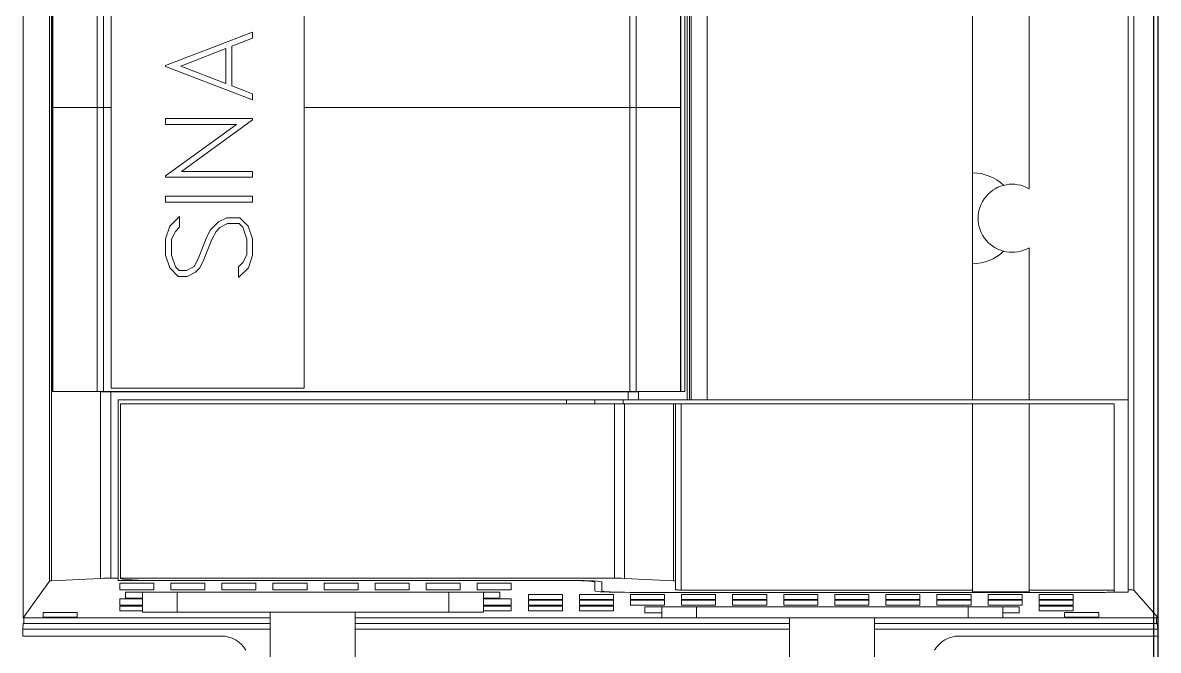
# Model space of a CAD drawing. Header units: millimetres. Extents: x 37984 to 70752, y 14140 to 37584.
# Drawn here: x 46074.7 to 46274.8, y 19291.8 to 19402.3 of the extents above; entities that cross this region are included whole.
import ezdxf

# ---------------------------------------------------------------- set-up
doc = ezdxf.new("R2010")
doc.units = ezdxf.units.MM
doc.set_wipeout_variables(frame=1)
doc.layers.add('! NO PLOT !', color=7, linetype='Continuous', true_color=0xff75dd, plot=False)
doc.layers.add('000-PI-Oprema', color=30, linetype='Continuous', lineweight=5)
doc.layers.add('000-SI-Oprema', color=30, linetype='Continuous', lineweight=5)
doc.layers.add('000-PI-ORMAR', color=2, linetype='Continuous')

# ---------------------------------------------------------------- blocks, each defined once
blk = doc.blocks.new('6SL3220-3YE3X-1XXX')
blk.add_wipeout([(0, 31.9), (0, 165.4), (35.74, 165.4), (34.64, 166.78), (33.18, 167.6), (31.4, 167.91), (-3.6, 167.91), (-3.6, 169.1), (-3.53, 170.1), (-3.38, 170.1), (-3.38, 171.1), (-3.5, 171.1), (-3.5, 606.71), (2.92, 606.71), (2.92, 618.6), (26.16, 618.6), (26.6, 623.52), (27.58, 624.49), (28.9, 624.9), (163.9, 624.9), (165.22, 624.49), (166.2, 623.52), (166.64, 618.6), (189.88, 618.6), (189.88, 606.71), (196.5, 606.7), (196.5, 474.4), (194.75, 474.4), (194.5, 434.4), (196.5, 434.4), (196.5, 171.1), (196.18, 171.1), (196.18, 170.1), (196.33, 170.1), (196.4, 169.1), (196.4, 167.91), (161.4, 167.91), (159.72, 167.62), (158.17, 166.74), (157.06, 165.4), (193, 165.4), (193, 35.9), (192.76, 34.29), (192.04, 32.94), (191.99, 32.98), (190.9, 31.83), (189.54, 31.15), (188, 30.9), (148.9, 30.9), (148.9, 29.9), (147.75, 29.69), (146.78, 29.02), (146.12, 28.05), (145.9, 26.9), (145.9, 12.9), (146.12, 11.74), (146.78, 10.78), (147.73, 10.14), (148.9, 9.9), (150.07, 9.66), (151.02, 9.02), (151.69, 8.04), (151.9, 6.9), (151.9, 5.1), (151.64, 3.84), (150.92, 2.84), (149.8, 2.2), (146.1, 1.1), (142.4, 0), (141.5, -0.1), (136.4, -0.1), (135.5, 0), (128.1, 2.2), (126.98, 2.83), (126.27, 3.9), (126, 5.1), (126, 6.9), (126.23, 8.05), (126.88, 9.02), (127.88, 9.67), (130.13, 10.13), (131.12, 10.78), (131.77, 11.73), (132, 12.9), (132, 26.9), (131.76, 28.05), (131.12, 29.02), (130.13, 29.68), (129, 29.9), (129, 30.9), (57.3, 30.9), (57.3, 29.9), (56.17, 29.68), (55.18, 29.02), (54.56, 28.04), (54.3, 26.9), (54.3, 12.9), (54.54, 11.72), (55.18, 10.78), (56.19, 10.11), (57.3, 9.9), (58.5, 9.65), (59.42, 9.02), (60.05, 8.05), (60.3, 6.9), (60.3, 5.1), (60.06, 3.82), (59.27, 2.78), (58.2, 2.2), (54.5, 1.1), (50.8, 0), (49.9, -0.1), (44.8, -0.1), (43.9, 0), (40.2, 1.1), (36.5, 2.2), (35.4, 2.83), (34.66, 3.82), (34.4, 5.06), (34.4, 6.9), (34.62, 8.03), (35.28, 9.02), (36.29, 9.68), (37.4, 9.9), (38.55, 10.11), (39.52, 10.78), (40.17, 11.76), (40.4, 12.9), (40.4, 26.9), (40.17, 28.06), (39.52, 29.02), (38.55, 29.69), (37.4, 29.9), (37.4, 30.9), (3, 30.9), (1.42, 31.15)]).dxf.layer = '000-PI-Oprema'
at = {"layer": '000-PI-Oprema', "ltscale": 0.25}
for p, q in [((-3.5, 171.1), (-3.5, 606.7)), ((114.2, 209.5), (114.2, 539.87)), ((1.1, 177.57), (1.1, 514.9)), ((1.5, 177.64), (1.5, 514.9)), ((113.5, 209.5), (113.5, 514.9)), ((113.9, 209.5), (113.9, 514.9)), ((1.62, 211), (1.62, 511)), ((1.7, 211), (1.7, 511)), ((9.5, 211), (9.5, 511)), ((10.61, 211), (10.61, 511)), ((12, 211.6), (12, 510.6)), ((46, 211.6), (46, 510.6)), ((103.39, 211), (103.39, 511)), ((104.5, 211), (104.5, 511)), ((112.3, 211), (112.3, 511)), ((112.38, 211), (112.38, 511)), ((113.09, 211), (113.09, 511)), ((196.5, 171.1), (196.5, 434.4)), ((117, 209.5), (117, 371.1)), ((163.75, 209.5), (163.75, 312.5)), ((191.2, 175.62), (191.2, 312.5)), ((192.2, 175.98), (192.2, 312.5)), ((173.75, 246.7), (173.75, 295.5)), ((21.58, 268.43), (36.89, 274.28)), ((36.89, 273.23), (36.89, 274.28)), ((33.24, 271.81), (36.89, 273.23)), ((24.26, 268.32), (32.22, 271.42)), ((32.22, 265.23), (32.22, 271.42)), ((33.24, 264.84), (33.24, 271.81)), ((21.58, 268.21), (21.58, 268.43)), ((36.89, 262.37), (21.58, 268.21)), ((32.22, 265.23), (24.26, 268.32)), ((36.89, 263.43), (33.24, 264.84)), ((36.89, 262.37), (36.89, 263.43)), ((1.62, 261), (12, 261)), ((46, 261), (103.39, 261)), ((46, 261), (103.39, 261)), ((103.39, 261), (104.5, 261)), ((103.39, 261), (104.5, 261)), ((104.5, 261), (112.3, 261)), ((104.5, 261), (112.3, 261)), ((112.3, 261), (112.38, 261)), ((112.3, 261), (112.38, 261)), ((21.58, 259.06), (36.89, 259.06)), ((21.58, 258.04), (21.58, 259.06)), ((24.38, 249.75), (36.89, 258.81)), ((36.89, 258.81), (36.89, 259.06)), ((21.58, 258.04), (34.09, 258.04)), ((21.58, 248.97), (34.09, 258.04)), ((21.58, 248.73), (21.58, 248.97)), ((21.58, 248.73), (36.89, 248.73)), ((24.38, 249.75), (36.89, 249.75)), ((36.89, 248.73), (36.89, 249.75)), ((21.58, 245.38), (36.89, 245.38)), ((21.58, 244.36), (21.58, 245.38)), ((21.58, 244.36), (36.89, 244.36)), ((36.89, 244.36), (36.89, 245.38)), ((22.31, 240.08), (24.04, 241.8)), ((24.04, 239.93), (24.04, 241.8)), ((29.43, 239.39), (30.91, 240.86)), ((30.91, 240.86), (32.39, 241.57)), ((31.12, 239.85), (32.5, 240.55)), ((32.39, 241.57), (34.65, 241.57)), ((32.5, 240.55), (34.53, 240.55)), ((35.17, 239.91), (34.53, 240.55)), ((36.15, 240.08), (34.65, 241.57)), ((21.58, 237.88), (22.31, 240.08)), ((22.6, 237.81), (23.3, 239.19)), ((23.3, 239.19), (24.04, 239.93)), ((28.73, 237.92), (29.43, 239.39)), ((29.74, 237.77), (30.46, 239.19)), ((30.46, 239.19), (31.12, 239.85)), ((35.87, 237.83), (35.17, 239.91)), ((36.89, 237.88), (36.15, 240.08)), ((21.58, 234.98), (21.58, 237.88)), ((22.6, 235.02), (22.6, 237.81)), ((27.29, 234.34), (28.73, 237.92)), ((28.32, 234.22), (29.74, 237.77)), ((35.87, 235.04), (35.87, 237.83)), ((36.89, 234.98), (36.89, 237.88)), ((173.75, 209.5), (173.75, 236.3)), ((22.32, 232.78), (21.58, 234.98)), ((23.3, 232.94), (22.6, 235.02)), ((26.61, 232.98), (27.29, 234.34)), ((27.6, 232.76), (28.32, 234.22)), ((35.17, 233.68), (35.87, 235.04)), ((36.16, 232.78), (36.89, 234.98)), ((23.82, 231.26), (22.32, 232.78)), ((23.94, 232.3), (23.3, 232.94)), ((23.94, 232.3), (25.26, 232.3)), ((25.26, 232.3), (26.61, 232.98)), ((26.84, 232), (27.6, 232.76)), ((34.43, 232.92), (35.17, 233.68)), ((34.43, 231.05), (34.43, 232.92)), ((34.43, 231.05), (36.16, 232.78)), ((23.82, 231.26), (25.36, 231.26)), ((25.36, 231.26), (26.84, 232)), ((1.62, 211), (113.09, 211)), ((1.91, 211), (10.1, 210.91)), ((10.1, 178.07), (10.1, 210.91)), ((11.9, 210.9), (103.1, 210.9)), ((11.9, 178.1), (11.9, 210.9)), ((12, 211.6), (46, 211.6)), ((103.1, 209.5), (103.1, 210.9)), ((104.9, 210.91), (113.09, 211)), ((104.9, 209.5), (104.9, 210.91)), ((13.2, 209.5), (191.2, 209.5)), ((13.2, 177.69), (13.2, 209.5)), ((13.65, 208.8), (188.75, 208.8)), ((13.65, 178.06), (13.65, 208.8)), ((92.2, 208.8), (92.2, 209.5)), ((97.2, 208.8), (97.2, 209.5)), ((100.65, 178.1), (100.65, 208.8)), ((102.2, 208.8), (102.2, 209.5)), ((102.45, 178.07), (102.45, 208.8)), ((111.05, 177.63), (111.05, 208.8)), ((111.45, 176.06), (111.45, 208.8)), ((112.45, 176.01), (112.45, 208.8)), ((163.75, 176.01), (163.75, 208.8)), ((173.75, 176.01), (173.75, 208.8)), ((188.75, 175.7), (188.75, 208.8)), ((11.9, 178.1), (13.2, 178.1)), ((13.65, 178.1), (100.65, 178.1)), ((-3.5, 171.1), (1.1, 177.57)), ((10.1, 178.07), (1.5, 177.64)), ((13.2, 177.69), (92.2, 177.69)), ((13.5, 177.2), (19.5, 177.2)), ((13.5, 176.06), (13.5, 177.2)), ((19.5, 176.06), (19.5, 177.2)), ((20.65, 177.69), (93.45, 177.69)), ((22.5, 177.2), (28.5, 177.2)), ((22.5, 176.06), (22.5, 177.2)), ((28.5, 176.06), (28.5, 177.2)), ((31.5, 177.2), (37.5, 177.2)), ((31.5, 176.06), (31.5, 177.2)), ((37.5, 176.06), (37.5, 177.2)), ((40.5, 177.2), (46.5, 177.2)), ((40.5, 176.06), (40.5, 177.2)), ((46.5, 176.06), (46.5, 177.2)), ((49.5, 177.2), (55.5, 177.2)), ((49.5, 176.06), (49.5, 177.2)), ((55.5, 176.06), (55.5, 177.2)), ((58.5, 177.2), (64.5, 177.2)), ((58.5, 176.06), (58.5, 177.2)), ((64.5, 176.06), (64.5, 177.2)), ((67.5, 177.2), (73.5, 177.2)), ((67.5, 176.06), (67.5, 177.2)), ((73.5, 176.06), (73.5, 177.2)), ((76.5, 177.2), (82.5, 177.2)), ((76.5, 176.06), (76.5, 177.2)), ((82.5, 176.06), (82.5, 177.2)), ((92.2, 177.69), (92.2, 177.69)), ((97.2, 175.87), (97.2, 177.6)), ((98.45, 175.86), (98.45, 177.43)), ((111.05, 177.63), (102.45, 178.07)), ((13.5, 176.06), (19.5, 176.06)), ((13.5, 174.46), (17.5, 174.46)), ((13.5, 173.32), (13.5, 174.46)), ((14.5, 175.64), (80.5, 175.64)), ((14.5, 174.6), (14.5, 175.64)), ((14.5, 174.6), (17.5, 174.6)), ((17.5, 172.1), (17.5, 175.64)), ((22.5, 176.06), (28.5, 176.06)), ((23.6, 172.1), (23.6, 175.64)), ((31.5, 176.06), (37.5, 176.06)), ((40.5, 176.06), (46.5, 176.06)), ((49.5, 176.06), (55.5, 176.06)), ((58.5, 176.06), (64.5, 176.06)), ((67.5, 176.06), (73.5, 176.06)), ((71.5, 172.1), (71.5, 175.64)), ((76.5, 176.06), (82.5, 176.06)), ((77.6, 172.1), (77.6, 175.64)), ((77.6, 174.6), (80.5, 174.6)), ((77.6, 174.46), (82.5, 174.46)), ((80.5, 174.6), (80.5, 175.64)), ((82.5, 173.32), (82.5, 174.46)), ((85.5, 175.23), (91.5, 175.23)), ((85.5, 174.35), (85.5, 175.23)), ((85.5, 174.35), (91.5, 174.35)), ((85.5, 174.2), (91.5, 174.2)), ((85.5, 173.32), (85.5, 174.2)), ((91.5, 174.35), (91.5, 175.23)), ((91.5, 173.32), (91.5, 174.2)), ((94.5, 175.23), (100.5, 175.23)), ((94.5, 174.35), (94.5, 175.23)), ((94.5, 174.35), (100.5, 174.35)), ((94.5, 174.2), (100.5, 174.2)), ((94.5, 173.32), (94.5, 174.2)), ((100.5, 174.35), (100.5, 175.23)), ((100.5, 173.32), (100.5, 174.2)), ((103.45, 175.6), (186.75, 175.6)), ((103.5, 175.23), (109.5, 175.23)), ((103.5, 174.35), (103.5, 175.23)), ((103.5, 174.35), (109.5, 174.35)), ((103.5, 174.2), (109.5, 174.2)), ((103.5, 173.32), (103.5, 174.2)), ((109.5, 174.35), (109.5, 175.23)), ((109.5, 173.32), (109.5, 174.2)), ((112.45, 176.01), (163.75, 176.01)), ((112.5, 175.23), (118.5, 175.23)), ((112.5, 174.35), (112.5, 175.23)), ((112.5, 174.35), (118.5, 174.35)), ((112.5, 174.2), (118.5, 174.2)), ((112.5, 173.32), (112.5, 174.2)), ((118.5, 174.35), (118.5, 175.23)), ((118.5, 173.32), (118.5, 174.2)), ((121.5, 175.23), (127.5, 175.23)), ((121.5, 174.35), (121.5, 175.23)), ((121.5, 174.35), (127.5, 174.35)), ((121.5, 174.2), (127.5, 174.2)), ((121.5, 173.32), (121.5, 174.2)), ((127.5, 174.35), (127.5, 175.23)), ((127.5, 173.32), (127.5, 174.2)), ((130.5, 175.23), (136.5, 175.23)), ((130.5, 174.35), (130.5, 175.23)), ((130.5, 174.35), (136.5, 174.35)), ((130.5, 174.2), (136.5, 174.2)), ((130.5, 173.32), (130.5, 174.2)), ((136.5, 174.35), (136.5, 175.23)), ((136.5, 173.32), (136.5, 174.2)), ((139.5, 175.23), (145.5, 175.23)), ((139.5, 174.35), (139.5, 175.23)), ((139.5, 174.35), (145.5, 174.35)), ((139.5, 174.2), (145.5, 174.2)), ((139.5, 173.32), (139.5, 174.2)), ((145.5, 174.35), (145.5, 175.23)), ((145.5, 173.32), (145.5, 174.2)), ((148.5, 175.23), (154.5, 175.23)), ((148.5, 174.35), (148.5, 175.23)), ((148.5, 174.35), (154.5, 174.35)), ((148.5, 174.2), (154.5, 174.2)), ((148.5, 173.32), (148.5, 174.2)), ((154.5, 174.35), (154.5, 175.23)), ((154.5, 173.32), (154.5, 174.2)), ((157.5, 175.23), (163.5, 175.23)), ((157.5, 174.35), (157.5, 175.23)), ((157.5, 174.35), (163.5, 174.35)), ((157.5, 174.2), (163.5, 174.2)), ((157.5, 173.32), (157.5, 174.2)), ((163.5, 174.35), (163.5, 175.23)), ((163.5, 173.32), (163.5, 174.2)), ((163.75, 175.7), (163.75, 176.01)), ((163.75, 175.7), (173.75, 175.7)), ((166.5, 175.23), (172.5, 175.23)), ((166.5, 174.35), (166.5, 175.23)), ((166.5, 174.35), (172.5, 174.35)), ((166.5, 174.2), (172.5, 174.2)), ((166.5, 173.32), (166.5, 174.2)), ((172.5, 174.35), (172.5, 175.23)), ((172.5, 173.32), (172.5, 174.2)), ((173.75, 176.01), (188.75, 176.01)), ((173.75, 175.7), (173.75, 176.01)), ((175.5, 175.23), (181.5, 175.23)), ((175.5, 174.35), (175.5, 175.23)), ((175.5, 174.35), (181.5, 174.35)), ((175.5, 174.2), (181.5, 174.2)), ((175.5, 173.32), (175.5, 174.2)), ((181.5, 174.35), (181.5, 175.23)), ((181.5, 173.32), (181.5, 174.2)), ((187.79, 175.62), (191.2, 175.62)), ((196.5, 171.1), (192.2, 175.98)), ((13.5, 173.32), (17.5, 173.32)), ((13.5, 173.17), (17.5, 173.17)), ((13.5, 172.37), (13.5, 173.17)), ((13.5, 172.37), (17.5, 172.37)), ((17.5, 172.1), (77.6, 172.1)), ((40, 161.1), (40, 172.1)), ((55, 161.1), (55, 172.1)), ((77.6, 173.32), (82.5, 173.32)), ((77.6, 173.17), (82.5, 173.17)), ((77.6, 172.37), (82.5, 172.37)), ((82.5, 172.37), (82.5, 173.17)), ((85.5, 173.32), (91.5, 173.32)), ((85.5, 173.17), (91.5, 173.17)), ((85.5, 172.37), (85.5, 173.17)), ((85.5, 172.37), (91.5, 172.37)), ((91.5, 172.37), (91.5, 173.17)), ((94.5, 173.32), (100.5, 173.32)), ((94.5, 173.17), (100.5, 173.17)), ((94.5, 172.37), (94.5, 173.17)), ((94.5, 172.37), (100.5, 172.37)), ((100.5, 172.37), (100.5, 173.17)), ((103.5, 173.32), (109.5, 173.32)), ((106, 173.05), (172, 173.05)), ((106, 172.02), (106, 173.05)), ((109, 171.1), (109, 173.05)), ((112.5, 173.32), (118.5, 173.32)), ((115.1, 171.1), (115.1, 173.05)), ((121.5, 173.32), (127.5, 173.32)), ((130.5, 173.32), (136.5, 173.32)), ((139.5, 173.32), (145.5, 173.32)), ((148.5, 173.32), (154.5, 173.32)), ((157.5, 173.32), (163.5, 173.32)), ((163, 171.1), (163, 173.05)), ((166.5, 173.32), (172.5, 173.32)), ((169.1, 171.1), (169.1, 173.05)), ((172, 172.02), (172, 173.05)), ((175.5, 173.32), (181.5, 173.32)), ((175.5, 173.17), (181.5, 173.17)), ((175.5, 172.37), (175.5, 173.17)), ((175.5, 172.37), (181.5, 172.37)), ((181.5, 172.37), (181.5, 173.17)), ((-3.6, 169.1), (-3.53, 170.1)), ((-3.53, 170.1), (40, 170.1)), ((-3.5, 171.1), (40, 171.1)), ((-3.38, 170.1), (-3.38, 171.1)), ((0, 172.05), (6, 172.05)), ((0, 171.25), (0, 172.05)), ((0, 171.25), (6, 171.25)), ((6, 171.25), (6, 172.05)), ((55, 171.1), (131.5, 171.1)), ((55, 170.1), (131.5, 170.1)), ((106, 172.02), (109, 172.02)), ((109, 171.1), (115.1, 171.1)), ((115.1, 171.1), (163, 171.1)), ((131.5, 160.1), (131.5, 171.1)), ((146.5, 171.1), (196.5, 171.1)), ((146.5, 160.1), (146.5, 171.1)), ((146.5, 170.1), (196.33, 170.1)), ((163, 171.1), (169.1, 171.1)), ((169.1, 172.02), (172, 172.02)), ((180, 172.05), (186, 172.05)), ((180, 171.25), (180, 172.05)), ((180, 171.25), (186, 171.25)), ((186, 171.25), (186, 172.05)), ((196.18, 170.1), (196.18, 171.1)), ((196.4, 169.1), (196.33, 170.1)), ((-3.6, 169.1), (40, 169.1)), ((-3.6, 167.91), (-3.6, 169.1)), ((55, 169.1), (131.5, 169.1)), ((146.5, 169.1), (196.4, 169.1)), ((196.4, 167.91), (196.4, 169.1)), ((-3.6, 167.91), (31.4, 167.91)), ((161.4, 167.91), (196.4, 167.91))]:
    blk.add_line(p, q, dxfattribs=at)
for points in [[(10.1, 210.91), (10.65, 210.9), (11.26, 210.9), (11.9, 210.9)], [(103.1, 210.9), (103.74, 210.9), (104.35, 210.9), (104.9, 210.91)], [(11.9, 178.1), (11.26, 178.1), (10.65, 178.09), (10.1, 178.07)], [(102.45, 178.07), (101.9, 178.09), (101.29, 178.1), (100.65, 178.1)], [(1.5, 177.64), (1.28, 177.62), (1.15, 177.6), (1.1, 177.57)], [(13.65, 178.06), (13.78, 177.99), (14.18, 177.92), (14.83, 177.85), (15.7, 177.8), (16.76, 177.75), (17.97, 177.72), (19.28, 177.7), (20.65, 177.69)], [(97.2, 177.43), (97.1, 177.48), (96.82, 177.53), (96.36, 177.57), (95.74, 177.61), (94.98, 177.64), (94.11, 177.67), (93.18, 177.68), (92.2, 177.69)], [(98.45, 177.43), (98.35, 177.48), (98.07, 177.53), (97.61, 177.58), (96.99, 177.62), (96.23, 177.65), (95.36, 177.67), (94.43, 177.69), (93.45, 177.69)], [(111.45, 177.57), (111.4, 177.59), (111.27, 177.61), (111.05, 177.63)], [(97.2, 175.87), (97.31, 175.82), (97.64, 175.77), (98.16, 175.72), (98.87, 175.68), (99.72, 175.65), (100.68, 175.63), (101.71, 175.62)], [(98.45, 175.86), (98.55, 175.81), (98.83, 175.76), (99.29, 175.72), (99.91, 175.68), (100.67, 175.64), (101.54, 175.62), (102.47, 175.61), (103.45, 175.6)], [(111.45, 176.06), (111.47, 176.05), (111.53, 176.04), (111.62, 176.03), (111.74, 176.02), (111.89, 176.02), (112.07, 176.01), (112.25, 176.01), (112.45, 176.01)], [(186.75, 175.6), (187.14, 175.6), (187.52, 175.61), (187.86, 175.62), (188.16, 175.63), (188.41, 175.65), (188.6, 175.66), (188.71, 175.68), (188.75, 175.7)], [(192.2, 175.98), (192.18, 175.99), (192.12, 176), (192.03, 176.01), (191.91, 176.02), (191.76, 176.02), (191.58, 176.03), (191.4, 176.03), (191.2, 176.03)]]:
    blk.add_lwpolyline(points, dxfattribs=at)
for centre, radius, start, end in [((163.75, 241.5), 8, 46.5675, 90), ((170.75, 241.5), 6, 60, 300), ((163.75, 241.5), 8, 270, 313.4327), ((31.4, 162.91), 5, 29.8676, 90.0001), ((161.4, 162.91), 5, 90, 150.1324)]:
    blk.add_arc(centre, radius, start, end, dxfattribs=at)
blk = doc.blocks.new('SINAMICS_FSD_1mm')
at = {"layer": '000-SI-Oprema'}
blk.add_blockref('6SL3220-3YE3X-1XXX', (69205.2, 54000.1), dxfattribs=at)
blk = doc.blocks.new('8606.000_montažna')
at = {"layer": '! NO PLOT !'}
blk.add_line((51182.39, 38449.42), (51182.39, 36559.42), dxfattribs=at)
blk = doc.blocks.new('poveznica montaznih ploca 2100mm')
at = {"layer": '! NO PLOT !'}
blk.add_line((59472.54, 55742.17), (59472.54, 53847.74), dxfattribs=at)

msp = doc.modelspace()

# ---------------------------------------------------------------- block references
at = {"layer": '000-SI-Oprema'}
msp.add_blockref('SINAMICS_FSD_1mm', (-23126.882, -34873.746), dxfattribs=at)

# ---------------------------------------------------------------- next in the draw order: linework, layer by layer
at = {"layer": '000-PI-ORMAR', "ltscale": 0.25}
msp.add_line((46274.718, 20709.404), (46274.718, 18819.404), dxfattribs=at)

# ---------------------------------------------------------------- next in the draw order: block references
at = {"layer": '! NO PLOT !'}
msp.add_blockref('poveznica montaznih ploca 2100mm', (-13198.581, -35031.862), dxfattribs=at)
at = {"layer": '000-PI-Oprema'}
msp.add_blockref('8606.000_montažna', (-4907.677, -17740.014), dxfattribs=at)

doc.saveas('drawing.dxf')
